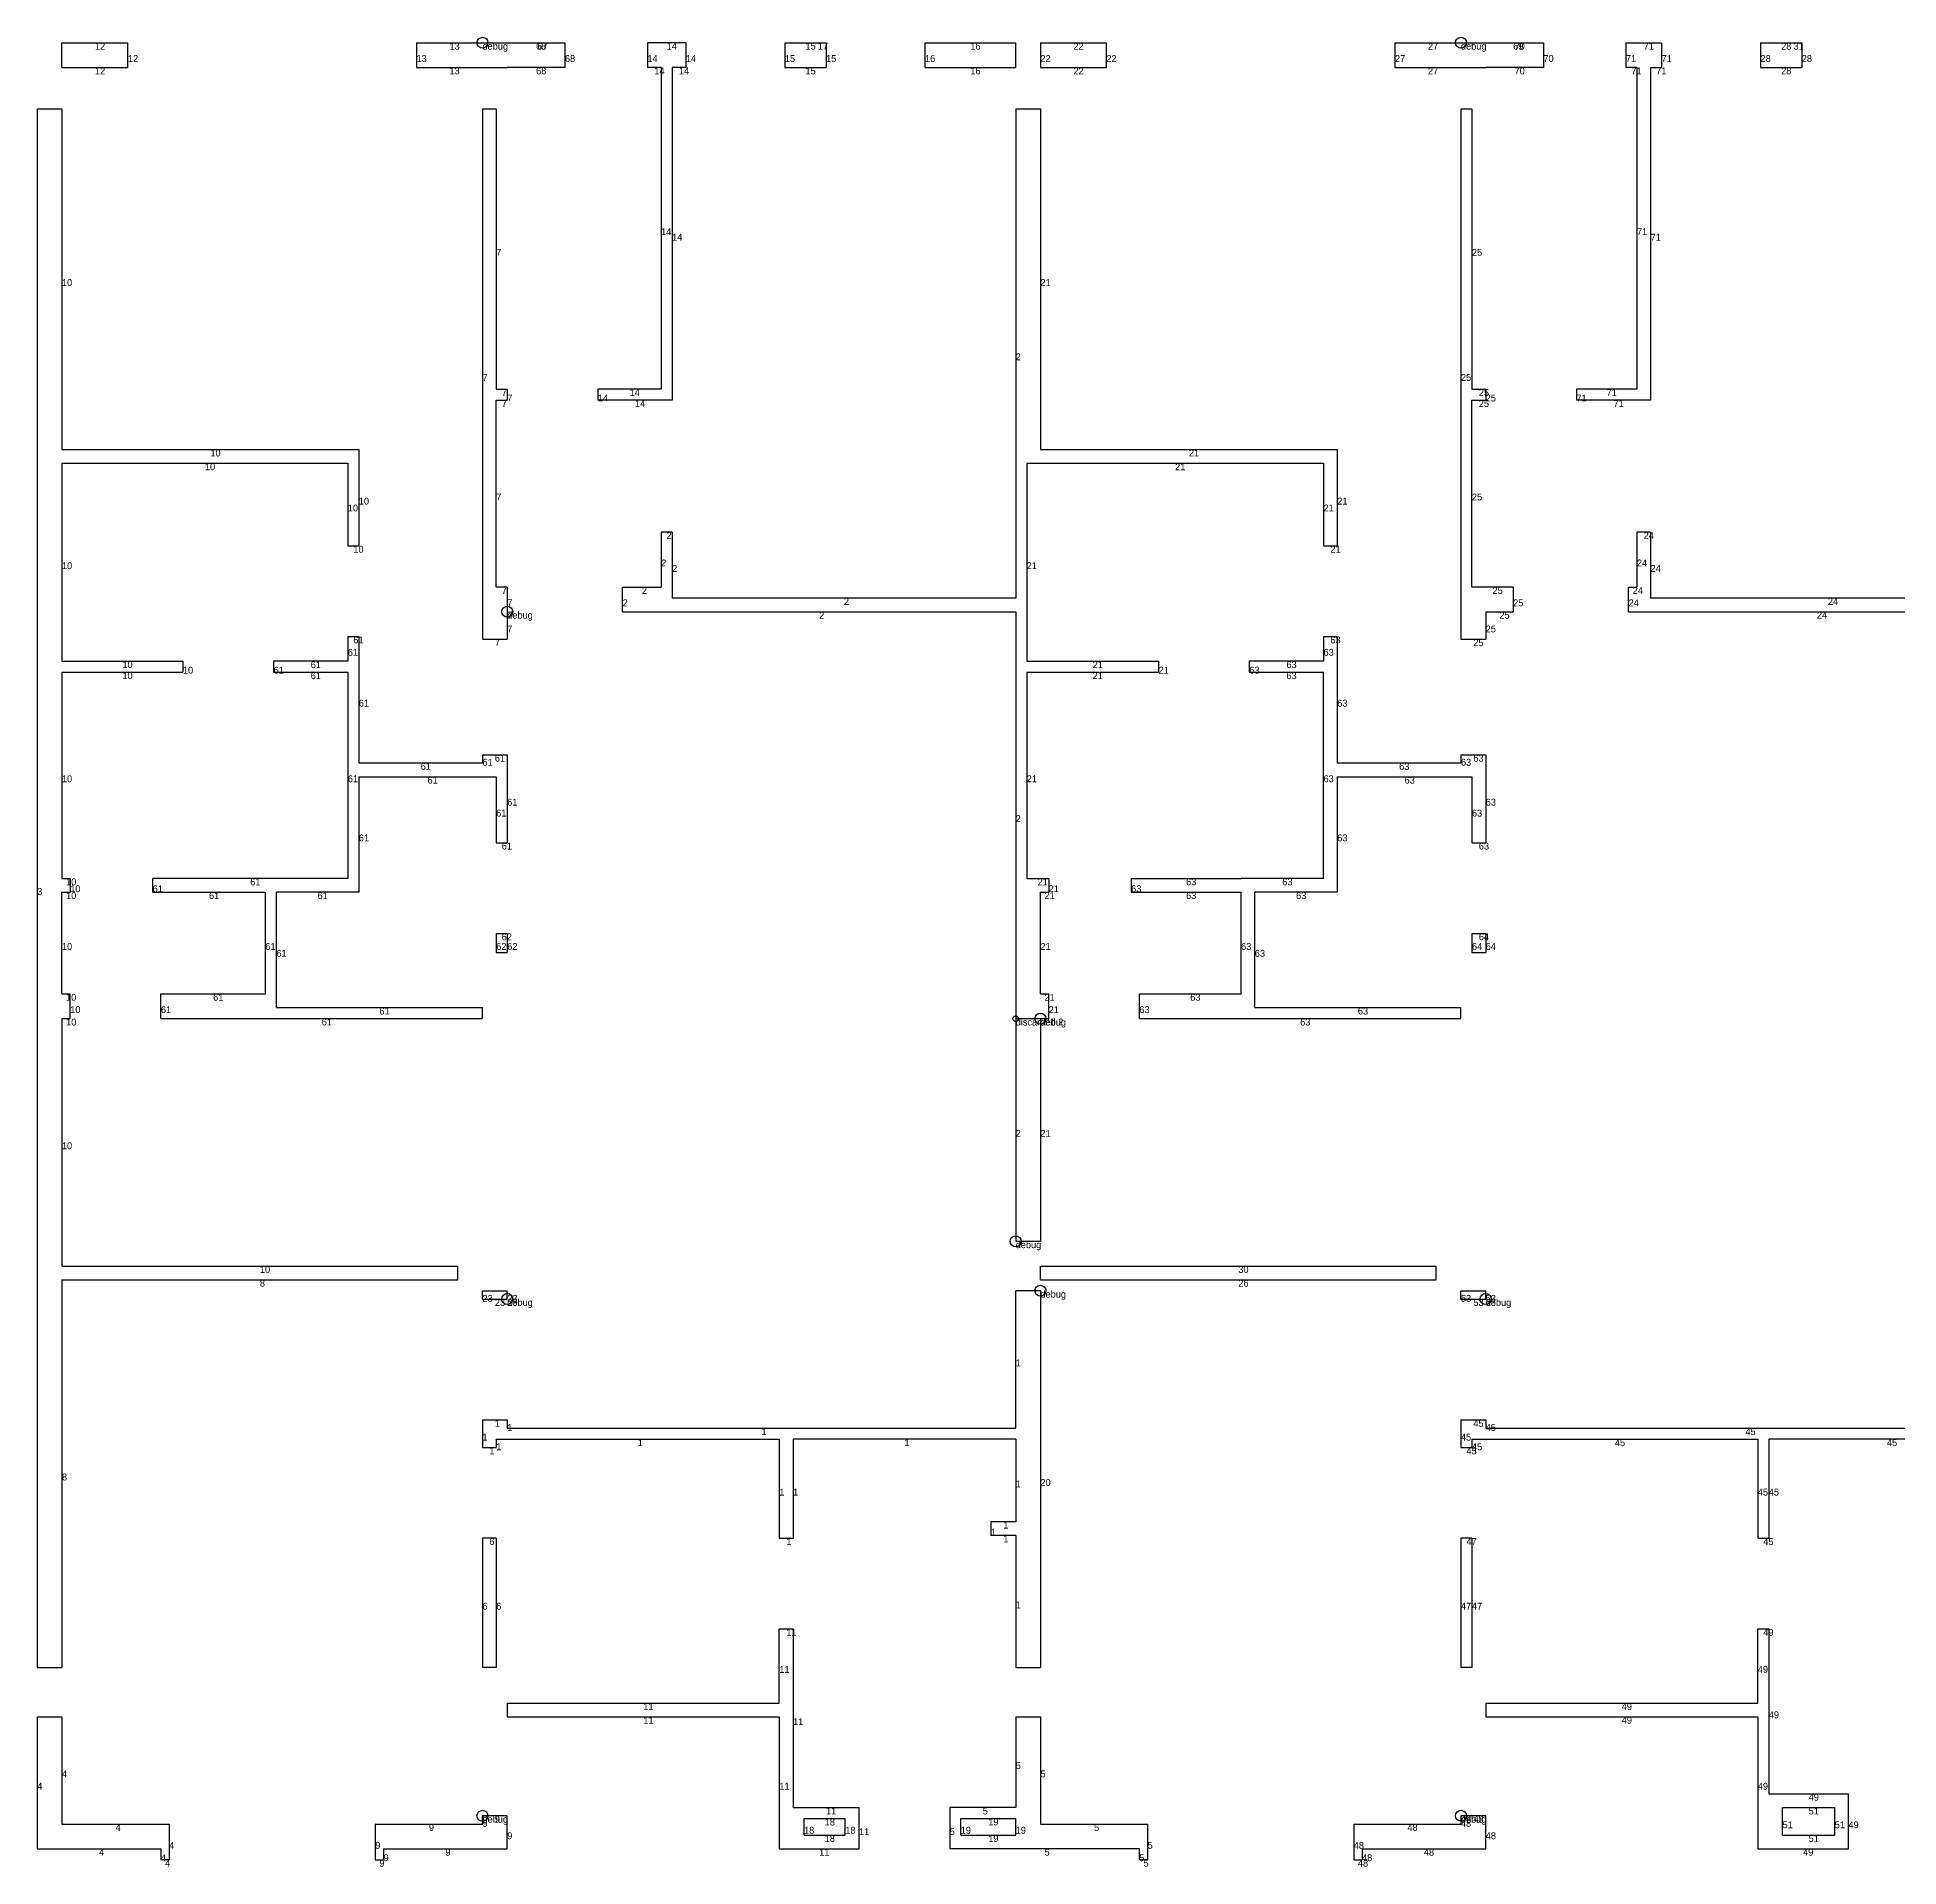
# Model space of a CAD drawing. Header units: metres. Extents: x 234 to 1678, y 437 to 1103.
# Drawn here: x 234 to 911, y 437 to 1103 of the extents above; entities that cross this region are included whole.
import ezdxf

# ---------------------------------------------------------------- set-up
doc = ezdxf.new("R2010")
doc.units = ezdxf.units.M
doc.layers.add('WALL_DEBUG', color=7, linetype='Continuous')

msp = doc.modelspace()

# ---------------------------------------------------------------- linework, layer by layer
at = {"layer": 'debug', "color": 2}
for centre in [(396, 1101), (752, 1101), (405, 894), (599, 746), (599, 746), (599, 746), (590, 665), (590, 665), (590, 665), (405, 644), (599, 647), (761, 644), (396, 456), (752, 456)]:
    msp.add_circle(centre, 2, dxfattribs=at)
at = {"layer": 'debug', "color": 4}
msp.add_circle((590, 746), 1, dxfattribs=at)
at = {"layer": 'WALL_DEBUG'}
for p, q in [((243, 1101), (267, 1101)), ((243, 1092), (243, 1101)), ((243, 1101), (267, 1101)), ((243, 1092), (243, 1101)), ((243, 1101), (267, 1101)), ((243, 1092), (243, 1101)), ((243, 1101), (267, 1101)), ((267, 1092), (267, 1101)), ((267, 1092), (267, 1101)), ((267, 1092), (267, 1101)), ((267, 1092), (267, 1101)), ((372, 1101), (396, 1101)), ((372, 1101), (372, 1092)), ((372, 1101), (396, 1101)), ((372, 1101), (372, 1092)), ((372, 1101), (396, 1101)), ((372, 1101), (372, 1092)), ((372, 1101), (396, 1101)), ((372, 1101), (372, 1092)), ((396, 1101), (405, 1101)), ((396, 1101), (405, 1101)), ((396, 1101), (405, 1101)), ((405, 1101), (426, 1101)), ((405, 1101), (426, 1101)), ((405, 1101), (426, 1101)), ((405, 1101), (426, 1101)), ((416, 1101), (416, 1101)), ((416, 1101), (416, 1101)), ((416, 1101), (416, 1101)), ((416, 1101), (416, 1101)), ((426, 1101), (426, 1092)), ((426, 1101), (426, 1092)), ((426, 1101), (426, 1092)), ((426, 1101), (426, 1092)), ((470, 1101), (456, 1101)), ((456, 1101), (456, 1092)), ((470, 1101), (456, 1101)), ((456, 1101), (456, 1092)), ((470, 1101), (456, 1101)), ((456, 1101), (456, 1092)), ((470, 1101), (456, 1101)), ((456, 1101), (456, 1092)), ((470, 1101), (470, 1092)), ((470, 1101), (470, 1092)), ((470, 1101), (470, 1092)), ((470, 1101), (470, 1092)), ((506, 1101), (506, 1092)), ((506, 1101), (521, 1101)), ((506, 1101), (506, 1092)), ((506, 1101), (521, 1101)), ((506, 1101), (506, 1092)), ((506, 1101), (521, 1101)), ((506, 1101), (506, 1092)), ((506, 1101), (521, 1101)), ((518, 1101), (518, 1101)), ((518, 1101), (518, 1101)), ((518, 1101), (518, 1101)), ((518, 1101), (518, 1101)), ((521, 1101), (521, 1092)), ((521, 1101), (521, 1092)), ((521, 1101), (521, 1092)), ((521, 1101), (521, 1092)), ((557, 1092), (557, 1101)), ((557, 1101), (590, 1101)), ((557, 1092), (557, 1101)), ((557, 1101), (590, 1101)), ((557, 1092), (557, 1101)), ((557, 1101), (590, 1101)), ((557, 1092), (557, 1101)), ((557, 1101), (590, 1101)), ((590, 1092), (590, 1101)), ((590, 1092), (590, 1101)), ((590, 1092), (590, 1101)), ((599, 1101), (599, 1092)), ((599, 1101), (623, 1101)), ((599, 1101), (599, 1092)), ((599, 1101), (623, 1101)), ((599, 1101), (599, 1092)), ((599, 1101), (623, 1101)), ((599, 1101), (599, 1092)), ((599, 1101), (623, 1101)), ((623, 1092), (623, 1101)), ((623, 1092), (623, 1101)), ((623, 1092), (623, 1101)), ((623, 1092), (623, 1101)), ((728, 1101), (752, 1101)), ((728, 1101), (728, 1092)), ((728, 1101), (752, 1101)), ((728, 1101), (728, 1092)), ((728, 1101), (752, 1101)), ((728, 1101), (728, 1092)), ((728, 1101), (752, 1101)), ((728, 1101), (728, 1092)), ((752, 1101), (761, 1101)), ((752, 1101), (761, 1101)), ((752, 1101), (761, 1101)), ((761, 1101), (782, 1101)), ((761, 1101), (782, 1101)), ((761, 1101), (782, 1101)), ((761, 1101), (782, 1101)), ((771, 1101), (771, 1101)), ((771, 1101), (771, 1101)), ((771, 1101), (771, 1101)), ((771, 1101), (771, 1101)), ((782, 1101), (782, 1092)), ((782, 1101), (782, 1092)), ((782, 1101), (782, 1092)), ((782, 1101), (782, 1092)), ((812, 1101), (812, 1092)), ((812, 1101), (825, 1101)), ((812, 1101), (812, 1092)), ((812, 1101), (825, 1101)), ((812, 1101), (812, 1092)), ((812, 1101), (825, 1101)), ((812, 1101), (812, 1092)), ((812, 1101), (825, 1101)), ((825, 1101), (825, 1092)), ((825, 1101), (825, 1092)), ((825, 1101), (825, 1092)), ((825, 1101), (825, 1092)), ((861, 1101), (861, 1092)), ((861, 1101), (876, 1101)), ((861, 1101), (861, 1092)), ((861, 1101), (876, 1101)), ((861, 1101), (861, 1092)), ((861, 1101), (876, 1101)), ((861, 1101), (861, 1092)), ((861, 1101), (876, 1101)), ((873, 1101), (873, 1101)), ((873, 1101), (873, 1101)), ((873, 1101), (873, 1101)), ((873, 1101), (873, 1101)), ((876, 1101), (876, 1092)), ((876, 1101), (876, 1092)), ((876, 1101), (876, 1092)), ((876, 1101), (876, 1092)), ((243, 1092), (267, 1092)), ((243, 1092), (267, 1092)), ((243, 1092), (267, 1092)), ((243, 1092), (267, 1092)), ((372, 1092), (396, 1092)), ((372, 1092), (396, 1092)), ((372, 1092), (396, 1092)), ((372, 1092), (396, 1092)), ((396, 1092), (405, 1092)), ((396, 1092), (405, 1092)), ((396, 1092), (405, 1092)), ((426, 1092), (405, 1092)), ((426, 1092), (405, 1092)), ((426, 1092), (405, 1092)), ((426, 1092), (405, 1092)), ((461, 1092), (456, 1092)), ((461, 1092), (456, 1092)), ((461, 1092), (456, 1092)), ((461, 1092), (456, 1092)), ((461, 1092), (461, 975)), ((461, 1092), (461, 975)), ((461, 1092), (461, 975)), ((461, 1092), (461, 975)), ((470, 1092), (465, 1092)), ((465, 1092), (465, 971)), ((470, 1092), (465, 1092)), ((465, 1092), (465, 971)), ((470, 1092), (465, 1092)), ((465, 1092), (465, 971)), ((470, 1092), (465, 1092)), ((465, 1092), (465, 971)), ((506, 1092), (521, 1092)), ((506, 1092), (521, 1092)), ((506, 1092), (521, 1092)), ((506, 1092), (521, 1092)), ((557, 1092), (590, 1092)), ((557, 1092), (590, 1092)), ((557, 1092), (590, 1092)), ((557, 1092), (590, 1092)), ((599, 1092), (623, 1092)), ((599, 1092), (623, 1092)), ((599, 1092), (623, 1092)), ((599, 1092), (623, 1092)), ((728, 1092), (752, 1092)), ((728, 1092), (752, 1092)), ((728, 1092), (752, 1092)), ((728, 1092), (752, 1092)), ((752, 1092), (761, 1092)), ((752, 1092), (761, 1092)), ((752, 1092), (761, 1092)), ((782, 1092), (761, 1092)), ((782, 1092), (761, 1092)), ((782, 1092), (761, 1092)), ((782, 1092), (761, 1092)), ((816, 1092), (812, 1092)), ((816, 1092), (812, 1092)), ((816, 1092), (812, 1092)), ((816, 1092), (812, 1092)), ((816, 1092), (816, 975)), ((816, 1092), (816, 975)), ((816, 1092), (816, 975)), ((816, 1092), (816, 975)), ((821, 1092), (821, 971)), ((821, 1092), (825, 1092)), ((821, 1092), (821, 971)), ((821, 1092), (825, 1092)), ((821, 1092), (821, 971)), ((821, 1092), (825, 1092)), ((821, 1092), (821, 971)), ((821, 1092), (825, 1092)), ((861, 1092), (876, 1092)), ((861, 1092), (876, 1092)), ((861, 1092), (876, 1092)), ((861, 1092), (876, 1092)), ((234, 1077), (234, 510)), ((234, 1077), (234, 510)), ((234, 1077), (243, 1077)), ((234, 1077), (234, 510)), ((234, 1077), (243, 1077)), ((234, 1077), (234, 510)), ((234, 1077), (243, 1077)), ((243, 1077), (243, 953)), ((243, 1077), (243, 953)), ((243, 1077), (243, 953)), ((243, 1077), (243, 953)), ((396, 1077), (396, 884)), ((396, 1077), (396, 884)), ((396, 1077), (401, 1077)), ((396, 1077), (396, 884)), ((396, 1077), (401, 1077)), ((396, 1077), (396, 884)), ((396, 1077), (401, 1077)), ((401, 1077), (401, 975)), ((401, 1077), (401, 975)), ((401, 1077), (401, 975)), ((401, 1077), (401, 975)), ((590, 1077), (590, 899)), ((590, 1077), (590, 899)), ((590, 1077), (599, 1077)), ((590, 1077), (590, 899)), ((590, 1077), (599, 1077)), ((590, 1077), (590, 899)), ((590, 1077), (599, 1077)), ((599, 1077), (599, 953)), ((599, 1077), (599, 953)), ((599, 1077), (599, 953)), ((599, 1077), (599, 953)), ((752, 1077), (752, 884)), ((752, 1077), (752, 884)), ((752, 1077), (756, 1077)), ((752, 1077), (752, 884)), ((752, 1077), (756, 1077)), ((752, 1077), (752, 884)), ((752, 1077), (756, 1077)), ((756, 1077), (756, 975)), ((756, 1077), (756, 975)), ((756, 1077), (756, 975)), ((756, 1077), (756, 975)), ((401, 975), (405, 975)), ((401, 975), (405, 975)), ((401, 975), (405, 975)), ((401, 975), (405, 975)), ((401, 903), (401, 971)), ((401, 971), (405, 971)), ((401, 903), (401, 971)), ((401, 971), (405, 971)), ((401, 903), (401, 971)), ((401, 971), (405, 971)), ((401, 903), (401, 971)), ((401, 971), (405, 971)), ((405, 975), (405, 971)), ((405, 975), (405, 971)), ((405, 975), (405, 971)), ((405, 975), (405, 971)), ((461, 975), (438, 975)), ((438, 975), (438, 971)), ((461, 975), (438, 975)), ((438, 975), (438, 971)), ((461, 975), (438, 975)), ((438, 975), (438, 971)), ((461, 975), (438, 975)), ((438, 975), (438, 971)), ((465, 971), (438, 971)), ((465, 971), (438, 971)), ((465, 971), (438, 971)), ((465, 971), (438, 971)), ((756, 975), (761, 975)), ((756, 975), (761, 975)), ((756, 975), (761, 975)), ((756, 975), (761, 975)), ((756, 903), (756, 971)), ((756, 971), (761, 971)), ((756, 903), (756, 971)), ((756, 971), (761, 971)), ((756, 903), (756, 971)), ((756, 971), (761, 971)), ((756, 903), (756, 971)), ((756, 971), (761, 971)), ((761, 975), (761, 971)), ((761, 975), (761, 971)), ((761, 975), (761, 971)), ((761, 975), (761, 971)), ((816, 975), (794, 975)), ((794, 975), (794, 971)), ((816, 975), (794, 975)), ((794, 975), (794, 971)), ((816, 975), (794, 975)), ((794, 975), (794, 971)), ((816, 975), (794, 975)), ((794, 975), (794, 971)), ((821, 971), (794, 971)), ((821, 971), (794, 971)), ((821, 971), (794, 971)), ((821, 971), (794, 971)), ((243, 953), (351, 953)), ((243, 953), (351, 953)), ((243, 953), (351, 953)), ((243, 953), (351, 953)), ((351, 953), (351, 918)), ((351, 953), (351, 918)), ((351, 953), (351, 918)), ((351, 953), (351, 918)), ((599, 953), (707, 953)), ((599, 953), (707, 953)), ((599, 953), (707, 953)), ((599, 953), (707, 953)), ((707, 953), (707, 918)), ((707, 953), (707, 918)), ((707, 953), (707, 918)), ((707, 953), (707, 918)), ((243, 948), (243, 876)), ((243, 948), (347, 948)), ((243, 948), (243, 876)), ((243, 948), (347, 948)), ((243, 948), (243, 876)), ((243, 948), (347, 948)), ((243, 948), (243, 876)), ((243, 948), (347, 948)), ((347, 948), (347, 918)), ((347, 948), (347, 918)), ((347, 948), (347, 918)), ((347, 948), (347, 918)), ((594, 948), (594, 876)), ((594, 948), (702, 948)), ((594, 948), (594, 876)), ((594, 948), (702, 948)), ((594, 948), (594, 876)), ((594, 948), (702, 948)), ((594, 948), (594, 876)), ((594, 948), (702, 948)), ((702, 948), (702, 918)), ((702, 948), (702, 918)), ((702, 948), (702, 918)), ((702, 948), (702, 918)), ((465, 923), (461, 923)), ((461, 923), (461, 903)), ((465, 923), (461, 923)), ((461, 923), (461, 903)), ((465, 923), (461, 923)), ((461, 923), (461, 903)), ((465, 923), (461, 923)), ((461, 923), (461, 903)), ((465, 923), (465, 899)), ((465, 923), (465, 899)), ((465, 923), (465, 899)), ((465, 923), (465, 899)), ((821, 923), (816, 923)), ((816, 923), (816, 903)), ((821, 923), (816, 923)), ((816, 923), (816, 903)), ((821, 923), (816, 923)), ((816, 923), (816, 903)), ((821, 923), (816, 923)), ((816, 923), (816, 903)), ((821, 923), (821, 899)), ((821, 923), (821, 899)), ((821, 923), (821, 899)), ((821, 923), (821, 899)), ((347, 918), (351, 918)), ((347, 918), (351, 918)), ((347, 918), (351, 918)), ((347, 918), (351, 918)), ((702, 918), (707, 918)), ((702, 918), (707, 918)), ((702, 918), (707, 918)), ((702, 918), (707, 918)), ((405, 903), (401, 903)), ((405, 903), (401, 903)), ((405, 903), (401, 903)), ((405, 903), (401, 903)), ((405, 903), (405, 894)), ((405, 903), (405, 894)), ((405, 903), (405, 894)), ((405, 903), (405, 894)), ((447, 894), (447, 903)), ((447, 903), (461, 903)), ((447, 894), (447, 903)), ((447, 903), (461, 903)), ((447, 894), (447, 903)), ((447, 903), (461, 903)), ((447, 894), (447, 903)), ((447, 903), (461, 903)), ((771, 903), (756, 903)), ((771, 903), (756, 903)), ((771, 903), (756, 903)), ((771, 903), (756, 903)), ((771, 903), (771, 894)), ((771, 903), (771, 894)), ((771, 903), (771, 894)), ((771, 903), (771, 894)), ((813, 894), (813, 903)), ((813, 903), (816, 903)), ((813, 894), (813, 903)), ((813, 903), (816, 903)), ((813, 894), (813, 903)), ((813, 903), (816, 903)), ((813, 894), (813, 903)), ((813, 903), (816, 903)), ((590, 899), (465, 899)), ((590, 899), (465, 899)), ((590, 899), (465, 899)), ((590, 899), (465, 899)), ((950, 899), (821, 899)), ((950, 899), (821, 899)), ((950, 899), (821, 899)), ((950, 899), (821, 899)), ((405, 894), (405, 894)), ((405, 894), (405, 884)), ((405, 894), (405, 884)), ((405, 894), (405, 884)), ((405, 894), (405, 884)), ((447, 894), (590, 894)), ((447, 894), (590, 894)), ((447, 894), (590, 894)), ((447, 894), (590, 894)), ((590, 894), (590, 665)), ((590, 894), (590, 665)), ((590, 894), (590, 665)), ((590, 894), (590, 665)), ((761, 894), (771, 894)), ((761, 894), (761, 884)), ((761, 894), (771, 894)), ((761, 894), (761, 884)), ((761, 894), (771, 894)), ((761, 894), (761, 884)), ((761, 894), (771, 894)), ((761, 894), (761, 884)), ((813, 894), (950, 894)), ((813, 894), (950, 894)), ((813, 894), (950, 894)), ((813, 894), (950, 894)), ((347, 885), (347, 876)), ((347, 885), (351, 885)), ((347, 885), (347, 876)), ((347, 885), (351, 885)), ((347, 885), (347, 876)), ((347, 885), (351, 885)), ((347, 885), (347, 876)), ((347, 885), (351, 885)), ((351, 885), (351, 839)), ((351, 885), (351, 839)), ((351, 885), (351, 839)), ((351, 885), (351, 839)), ((396, 884), (405, 884)), ((396, 884), (405, 884)), ((396, 884), (405, 884)), ((396, 884), (405, 884)), ((702, 885), (702, 876)), ((702, 885), (707, 885)), ((702, 885), (702, 876)), ((702, 885), (707, 885)), ((702, 885), (702, 876)), ((702, 885), (707, 885)), ((702, 885), (702, 876)), ((702, 885), (707, 885)), ((707, 885), (707, 839)), ((707, 885), (707, 839)), ((707, 885), (707, 839)), ((707, 885), (707, 839)), ((752, 884), (761, 884)), ((752, 884), (761, 884)), ((752, 884), (761, 884)), ((752, 884), (761, 884)), ((243, 876), (287, 876)), ((243, 876), (287, 876)), ((243, 876), (287, 876)), ((243, 876), (287, 876)), ((287, 876), (287, 872)), ((287, 876), (287, 872)), ((287, 876), (287, 872)), ((287, 876), (287, 872)), ((347, 876), (320, 876)), ((320, 876), (320, 872)), ((347, 876), (320, 876)), ((320, 876), (320, 872)), ((347, 876), (320, 876)), ((320, 876), (320, 872)), ((347, 876), (320, 876)), ((320, 876), (320, 872)), ((594, 876), (642, 876)), ((594, 876), (642, 876)), ((594, 876), (642, 876)), ((594, 876), (642, 876)), ((642, 876), (642, 872)), ((642, 876), (642, 872)), ((642, 876), (642, 872)), ((642, 876), (642, 872)), ((702, 876), (675, 876)), ((675, 876), (675, 872)), ((702, 876), (675, 876)), ((675, 876), (675, 872)), ((702, 876), (675, 876)), ((675, 876), (675, 872)), ((702, 876), (675, 876)), ((675, 876), (675, 872)), ((243, 872), (287, 872)), ((243, 872), (243, 797)), ((243, 872), (287, 872)), ((243, 872), (243, 797)), ((243, 872), (287, 872)), ((243, 872), (243, 797)), ((243, 872), (287, 872)), ((243, 872), (243, 797)), ((320, 872), (347, 872)), ((320, 872), (347, 872)), ((320, 872), (347, 872)), ((320, 872), (347, 872)), ((347, 872), (347, 797)), ((347, 872), (347, 797)), ((347, 872), (347, 797)), ((347, 872), (347, 797)), ((594, 872), (642, 872)), ((594, 872), (594, 797)), ((594, 872), (642, 872)), ((594, 872), (594, 797)), ((594, 872), (642, 872)), ((594, 872), (594, 797)), ((594, 872), (642, 872)), ((594, 872), (594, 797)), ((675, 872), (702, 872)), ((675, 872), (702, 872)), ((675, 872), (702, 872)), ((675, 872), (702, 872)), ((702, 797), (702, 872)), ((702, 797), (702, 872)), ((702, 797), (702, 872)), ((702, 797), (702, 872)), ((396, 842), (396, 839)), ((396, 842), (405, 842)), ((396, 842), (396, 839)), ((396, 842), (405, 842)), ((396, 842), (396, 839)), ((396, 842), (405, 842)), ((396, 842), (396, 839)), ((396, 842), (405, 842)), ((405, 842), (405, 810)), ((405, 842), (405, 810)), ((405, 842), (405, 810)), ((405, 842), (405, 810)), ((752, 842), (752, 839)), ((752, 842), (761, 842)), ((752, 842), (752, 839)), ((752, 842), (761, 842)), ((752, 842), (752, 839)), ((752, 842), (761, 842)), ((752, 842), (752, 839)), ((752, 842), (761, 842)), ((761, 842), (761, 810)), ((761, 842), (761, 810)), ((761, 842), (761, 810)), ((761, 842), (761, 810)), ((351, 839), (396, 839)), ((351, 839), (396, 839)), ((351, 839), (396, 839)), ((351, 839), (396, 839)), ((351, 834), (351, 792)), ((351, 834), (401, 834)), ((351, 834), (351, 792)), ((351, 834), (401, 834)), ((351, 834), (351, 792)), ((351, 834), (401, 834)), ((351, 834), (351, 792)), ((351, 834), (401, 834)), ((401, 834), (401, 810)), ((401, 834), (401, 810)), ((401, 834), (401, 810)), ((401, 834), (401, 810)), ((707, 839), (752, 839)), ((707, 839), (752, 839)), ((707, 839), (752, 839)), ((707, 839), (752, 839)), ((707, 834), (707, 792)), ((707, 834), (756, 834)), ((707, 834), (707, 792)), ((707, 834), (756, 834)), ((707, 834), (707, 792)), ((707, 834), (756, 834)), ((707, 834), (707, 792)), ((707, 834), (756, 834)), ((756, 834), (756, 810)), ((756, 834), (756, 810)), ((756, 834), (756, 810)), ((756, 834), (756, 810)), ((401, 810), (405, 810)), ((401, 810), (405, 810)), ((401, 810), (405, 810)), ((401, 810), (405, 810)), ((756, 810), (761, 810)), ((756, 810), (761, 810)), ((756, 810), (761, 810)), ((756, 810), (761, 810)), ((243, 797), (246, 797)), ((243, 797), (246, 797)), ((243, 797), (246, 797)), ((243, 797), (246, 797)), ((246, 797), (246, 792)), ((246, 797), (246, 792)), ((246, 797), (246, 792)), ((246, 797), (246, 792)), ((347, 797), (276, 797)), ((276, 792), (276, 797)), ((347, 797), (276, 797)), ((276, 792), (276, 797)), ((347, 797), (276, 797)), ((276, 792), (276, 797)), ((347, 797), (276, 797)), ((276, 792), (276, 797)), ((594, 797), (602, 797)), ((594, 797), (602, 797)), ((594, 797), (602, 797)), ((594, 797), (602, 797)), ((602, 797), (602, 792)), ((602, 797), (602, 792)), ((602, 797), (602, 792)), ((602, 797), (602, 792)), ((632, 797), (672, 797)), ((632, 797), (632, 792)), ((632, 797), (672, 797)), ((632, 797), (632, 792)), ((632, 797), (672, 797)), ((632, 797), (632, 792)), ((632, 797), (672, 797)), ((632, 797), (632, 792)), ((702, 797), (672, 797)), ((702, 797), (672, 797)), ((702, 797), (672, 797)), ((702, 797), (672, 797)), ((243, 755), (243, 792)), ((243, 792), (246, 792)), ((243, 755), (243, 792)), ((243, 792), (246, 792)), ((243, 755), (243, 792)), ((243, 792), (246, 792)), ((243, 755), (243, 792)), ((243, 792), (246, 792)), ((276, 792), (317, 792)), ((276, 792), (317, 792)), ((276, 792), (317, 792)), ((276, 792), (317, 792)), ((317, 755), (317, 792)), ((317, 755), (317, 792)), ((317, 755), (317, 792)), ((317, 755), (317, 792)), ((351, 792), (321, 792)), ((321, 750), (321, 792)), ((351, 792), (321, 792)), ((321, 750), (321, 792)), ((351, 792), (321, 792)), ((321, 750), (321, 792)), ((351, 792), (321, 792)), ((321, 750), (321, 792)), ((599, 755), (599, 792)), ((599, 792), (602, 792)), ((599, 755), (599, 792)), ((599, 792), (602, 792)), ((599, 755), (599, 792)), ((599, 792), (602, 792)), ((599, 755), (599, 792)), ((599, 792), (602, 792)), ((632, 792), (672, 792)), ((632, 792), (672, 792)), ((632, 792), (672, 792)), ((632, 792), (672, 792)), ((672, 755), (672, 792)), ((672, 755), (672, 792)), ((672, 755), (672, 792)), ((672, 755), (672, 792)), ((707, 792), (677, 792)), ((677, 750), (677, 792)), ((707, 792), (677, 792)), ((677, 750), (677, 792)), ((707, 792), (677, 792)), ((677, 750), (677, 792)), ((707, 792), (677, 792)), ((677, 750), (677, 792)), ((401, 777), (401, 770)), ((401, 777), (405, 777)), ((401, 777), (401, 770)), ((401, 777), (405, 777)), ((401, 777), (401, 770)), ((401, 777), (405, 777)), ((401, 777), (401, 770)), ((401, 777), (405, 777)), ((405, 777), (405, 770)), ((405, 777), (405, 770)), ((405, 777), (405, 770)), ((405, 777), (405, 770)), ((756, 777), (756, 770)), ((756, 777), (761, 777)), ((756, 777), (756, 770)), ((756, 777), (761, 777)), ((756, 777), (756, 770)), ((756, 777), (761, 777)), ((756, 777), (756, 770)), ((756, 777), (761, 777)), ((761, 777), (761, 770)), ((761, 777), (761, 770)), ((761, 777), (761, 770)), ((761, 777), (761, 770)), ((401, 770), (405, 770)), ((401, 770), (405, 770)), ((401, 770), (405, 770)), ((756, 770), (761, 770)), ((756, 770), (761, 770)), ((756, 770), (761, 770)), ((243, 755), (246, 755)), ((243, 755), (246, 755)), ((243, 755), (246, 755)), ((243, 755), (246, 755)), ((246, 746), (246, 755)), ((246, 746), (246, 755)), ((246, 746), (246, 755)), ((246, 746), (246, 755)), ((279, 746), (279, 755)), ((279, 755), (317, 755)), ((279, 746), (279, 755)), ((279, 755), (317, 755)), ((279, 746), (279, 755)), ((279, 755), (317, 755)), ((279, 746), (279, 755)), ((279, 755), (317, 755)), ((599, 755), (602, 755)), ((599, 755), (602, 755)), ((599, 755), (602, 755)), ((599, 755), (602, 755)), ((602, 746), (602, 755)), ((602, 746), (602, 755)), ((602, 746), (602, 755)), ((602, 746), (602, 755)), ((635, 746), (635, 755)), ((635, 755), (672, 755)), ((635, 746), (635, 755)), ((635, 755), (672, 755)), ((635, 746), (635, 755)), ((635, 755), (672, 755)), ((635, 746), (635, 755)), ((635, 755), (672, 755)), ((243, 746), (243, 656)), ((243, 746), (246, 746)), ((243, 746), (243, 656)), ((243, 746), (246, 746)), ((243, 746), (243, 656)), ((243, 746), (246, 746)), ((243, 746), (243, 656)), ((243, 746), (246, 746)), ((279, 746), (396, 746)), ((279, 746), (396, 746)), ((279, 746), (396, 746)), ((279, 746), (396, 746)), ((321, 750), (396, 750)), ((321, 750), (396, 750)), ((321, 750), (396, 750)), ((321, 750), (396, 750)), ((396, 746), (396, 750)), ((396, 746), (396, 750)), ((396, 746), (396, 750)), ((590, 746), (590, 665)), ((590, 746), (590, 665)), ((590, 746), (599, 746)), ((590, 746), (590, 665)), ((590, 746), (599, 746)), ((590, 746), (590, 665)), ((590, 746), (599, 746)), ((599, 746), (599, 665)), ((599, 746), (602, 746)), ((599, 746), (599, 665)), ((599, 746), (602, 746)), ((599, 746), (599, 665)), ((599, 746), (602, 746)), ((599, 746), (599, 665)), ((599, 746), (602, 746)), ((635, 746), (752, 746)), ((635, 746), (752, 746)), ((635, 746), (752, 746)), ((635, 746), (752, 746)), ((677, 750), (752, 750)), ((677, 750), (752, 750)), ((677, 750), (752, 750)), ((677, 750), (752, 750)), ((752, 746), (752, 750)), ((752, 746), (752, 750)), ((752, 746), (752, 750)), ((590, 665), (599, 665)), ((590, 665), (599, 665)), ((590, 665), (599, 665)), ((243, 656), (387, 656)), ((243, 656), (387, 656)), ((243, 656), (387, 656)), ((243, 656), (387, 656)), ((243, 651), (387, 651)), ((243, 651), (243, 510)), ((243, 651), (387, 651)), ((243, 651), (243, 510)), ((243, 651), (387, 651)), ((243, 651), (243, 510)), ((243, 651), (387, 651)), ((243, 651), (243, 510)), ((387, 651), (387, 656)), ((387, 651), (387, 656)), ((387, 651), (387, 656)), ((599, 656), (743, 656)), ((599, 651), (599, 656)), ((599, 656), (743, 656)), ((599, 651), (599, 656)), ((599, 656), (743, 656)), ((599, 651), (599, 656)), ((599, 656), (743, 656)), ((599, 651), (743, 651)), ((599, 651), (743, 651)), ((599, 651), (743, 651)), ((599, 651), (743, 651)), ((743, 651), (743, 656)), ((743, 651), (743, 656)), ((743, 651), (743, 656)), ((396, 644), (396, 647)), ((396, 644), (396, 647)), ((396, 647), (405, 647)), ((396, 644), (396, 647)), ((396, 647), (405, 647)), ((396, 644), (396, 647)), ((396, 647), (405, 647)), ((396, 644), (405, 644)), ((396, 644), (405, 644)), ((396, 644), (405, 644)), ((396, 644), (405, 644)), ((405, 644), (405, 647)), ((405, 644), (405, 647)), ((405, 644), (405, 647)), ((405, 644), (405, 647)), ((405, 644), (405, 644)), ((590, 597), (590, 647)), ((590, 597), (590, 647)), ((599, 647), (590, 647)), ((590, 597), (590, 647)), ((599, 647), (590, 647)), ((590, 597), (590, 647)), ((599, 647), (590, 647)), ((599, 647), (599, 510)), ((599, 647), (599, 510)), ((599, 647), (599, 510)), ((599, 647), (599, 510)), ((752, 644), (752, 647)), ((752, 644), (752, 647)), ((752, 647), (761, 647)), ((752, 644), (752, 647)), ((752, 647), (761, 647)), ((752, 644), (752, 647)), ((752, 647), (761, 647)), ((752, 644), (761, 644)), ((752, 644), (761, 644)), ((752, 644), (761, 644)), ((752, 644), (761, 644)), ((761, 644), (761, 647)), ((761, 644), (761, 647)), ((761, 644), (761, 647)), ((761, 644), (761, 647)), ((761, 644), (761, 644)), ((396, 600), (396, 590)), ((396, 600), (405, 600)), ((396, 600), (396, 590)), ((396, 600), (405, 600)), ((396, 600), (396, 590)), ((396, 600), (405, 600)), ((396, 600), (396, 590)), ((396, 600), (405, 600)), ((405, 600), (405, 597)), ((405, 600), (405, 597)), ((405, 600), (405, 597)), ((405, 600), (405, 597)), ((405, 597), (590, 597)), ((405, 597), (590, 597)), ((405, 597), (590, 597)), ((405, 597), (590, 597)), ((752, 600), (752, 590)), ((752, 600), (761, 600)), ((752, 600), (752, 590)), ((752, 600), (761, 600)), ((752, 600), (752, 590)), ((752, 600), (761, 600)), ((752, 600), (752, 590)), ((752, 600), (761, 600)), ((761, 600), (761, 597)), ((761, 600), (761, 597)), ((761, 600), (761, 597)), ((761, 600), (761, 597)), ((761, 597), (950, 597)), ((761, 597), (950, 597)), ((761, 597), (950, 597)), ((761, 597), (950, 597)), ((396, 590), (401, 590)), ((396, 590), (401, 590)), ((396, 590), (401, 590)), ((396, 590), (401, 590)), ((401, 593), (504, 593)), ((401, 593), (401, 590)), ((401, 593), (504, 593)), ((401, 593), (401, 590)), ((401, 593), (504, 593)), ((401, 593), (401, 590)), ((401, 593), (504, 593)), ((401, 593), (401, 590)), ((504, 593), (504, 557)), ((504, 593), (504, 557)), ((504, 593), (504, 557)), ((504, 593), (504, 557)), ((590, 593), (509, 593)), ((509, 593), (509, 557)), ((590, 593), (509, 593)), ((509, 593), (509, 557)), ((590, 593), (509, 593)), ((509, 593), (509, 557)), ((590, 593), (509, 593)), ((509, 593), (509, 557)), ((590, 593), (590, 563)), ((590, 593), (590, 563)), ((590, 593), (590, 563)), ((590, 593), (590, 563)), ((752, 590), (756, 590)), ((752, 590), (756, 590)), ((752, 590), (756, 590)), ((752, 590), (756, 590)), ((756, 593), (860, 593)), ((756, 593), (756, 590)), ((756, 593), (860, 593)), ((756, 593), (756, 590)), ((756, 593), (860, 593)), ((756, 593), (756, 590)), ((756, 593), (860, 593)), ((756, 593), (756, 590)), ((860, 593), (860, 557)), ((860, 593), (860, 557)), ((860, 593), (860, 557)), ((860, 593), (860, 557)), ((950, 593), (864, 593)), ((864, 593), (864, 557)), ((950, 593), (864, 593)), ((864, 593), (864, 557)), ((950, 593), (864, 593)), ((864, 593), (864, 557)), ((950, 593), (864, 593)), ((864, 593), (864, 557)), ((590, 563), (581, 563)), ((581, 563), (581, 558)), ((590, 563), (581, 563)), ((581, 563), (581, 558)), ((590, 563), (581, 563)), ((581, 563), (581, 558)), ((590, 563), (581, 563)), ((581, 563), (581, 558)), ((401, 557), (396, 557)), ((396, 557), (396, 510)), ((401, 557), (396, 557)), ((396, 557), (396, 510)), ((401, 557), (396, 557)), ((396, 557), (396, 510)), ((401, 557), (396, 557)), ((396, 557), (396, 510)), ((401, 557), (401, 510)), ((401, 557), (401, 510)), ((401, 557), (401, 510)), ((401, 557), (401, 510)), ((504, 557), (509, 557)), ((504, 557), (509, 557)), ((504, 557), (509, 557)), ((504, 557), (509, 557)), ((590, 558), (581, 558)), ((590, 558), (581, 558)), ((590, 558), (581, 558)), ((590, 558), (581, 558)), ((590, 558), (590, 510)), ((590, 558), (590, 510)), ((590, 558), (590, 510)), ((590, 558), (590, 510)), ((756, 557), (752, 557)), ((752, 557), (752, 510)), ((756, 557), (752, 557)), ((752, 557), (752, 510)), ((756, 557), (752, 557)), ((752, 557), (752, 510)), ((756, 557), (752, 557)), ((752, 557), (752, 510)), ((756, 557), (756, 510)), ((756, 557), (756, 510)), ((756, 557), (756, 510)), ((756, 557), (756, 510)), ((860, 557), (864, 557)), ((860, 557), (864, 557)), ((860, 557), (864, 557)), ((860, 557), (864, 557)), ((504, 497), (504, 524)), ((504, 524), (509, 524)), ((504, 497), (504, 524)), ((504, 524), (509, 524)), ((504, 497), (504, 524)), ((504, 524), (509, 524)), ((504, 497), (504, 524)), ((504, 524), (509, 524)), ((509, 524), (509, 459)), ((509, 524), (509, 459)), ((509, 524), (509, 459)), ((509, 524), (509, 459)), ((860, 497), (860, 524)), ((860, 524), (864, 524)), ((860, 497), (860, 524)), ((860, 524), (864, 524)), ((860, 497), (860, 524)), ((860, 524), (864, 524)), ((860, 497), (860, 524)), ((860, 524), (864, 524)), ((864, 524), (864, 464)), ((864, 524), (864, 464)), ((864, 524), (864, 464)), ((864, 524), (864, 464)), ((234, 510), (243, 510)), ((234, 510), (243, 510)), ((234, 510), (243, 510)), ((401, 510), (396, 510)), ((401, 510), (396, 510)), ((401, 510), (396, 510)), ((590, 510), (599, 510)), ((590, 510), (599, 510)), ((590, 510), (599, 510)), ((756, 510), (752, 510)), ((756, 510), (752, 510)), ((756, 510), (752, 510)), ((405, 497), (504, 497)), ((405, 497), (504, 497)), ((405, 497), (405, 492)), ((405, 497), (504, 497)), ((405, 497), (405, 492)), ((405, 497), (504, 497)), ((405, 497), (405, 492)), ((761, 497), (860, 497)), ((761, 497), (860, 497)), ((761, 497), (761, 492)), ((761, 497), (860, 497)), ((761, 497), (761, 492)), ((761, 497), (860, 497)), ((761, 497), (761, 492)), ((234, 492), (234, 444)), ((234, 492), (234, 444)), ((234, 492), (243, 492)), ((234, 492), (234, 444)), ((234, 492), (243, 492)), ((234, 492), (234, 444)), ((234, 492), (243, 492)), ((243, 492), (243, 453)), ((243, 492), (243, 453)), ((243, 492), (243, 453)), ((243, 492), (243, 453)), ((405, 492), (504, 492)), ((405, 492), (504, 492)), ((405, 492), (504, 492)), ((405, 492), (504, 492)), ((504, 492), (504, 444)), ((504, 492), (504, 444)), ((504, 492), (504, 444)), ((504, 492), (504, 444)), ((590, 492), (590, 459)), ((590, 492), (590, 459)), ((590, 492), (599, 492)), ((590, 492), (590, 459)), ((590, 492), (599, 492)), ((590, 492), (590, 459)), ((590, 492), (599, 492)), ((599, 492), (599, 453)), ((599, 492), (599, 453)), ((599, 492), (599, 453)), ((599, 492), (599, 453)), ((761, 492), (860, 492)), ((761, 492), (860, 492)), ((761, 492), (860, 492)), ((761, 492), (860, 492)), ((860, 492), (860, 444)), ((860, 492), (860, 444)), ((860, 492), (860, 444)), ((860, 492), (860, 444)), ((864, 464), (893, 464)), ((864, 464), (893, 464)), ((864, 464), (893, 464)), ((864, 464), (893, 464)), ((893, 444), (893, 464)), ((893, 444), (893, 464)), ((893, 444), (893, 464)), ((893, 444), (893, 464)), ((405, 456), (396, 456)), ((396, 453), (396, 456)), ((396, 456), (396, 456)), ((405, 456), (396, 456)), ((396, 453), (396, 456)), ((405, 456), (396, 456)), ((396, 453), (396, 456)), ((405, 456), (396, 456)), ((396, 453), (396, 456)), ((405, 444), (405, 456)), ((405, 444), (405, 456)), ((405, 444), (405, 456)), ((405, 444), (405, 456)), ((509, 459), (533, 459)), ((509, 459), (533, 459)), ((509, 459), (533, 459)), ((509, 459), (533, 459)), ((513, 449), (513, 455)), ((513, 455), (528, 455)), ((513, 449), (513, 455)), ((513, 455), (528, 455)), ((513, 449), (513, 455)), ((513, 455), (528, 455)), ((513, 449), (513, 455)), ((513, 455), (528, 455)), ((528, 449), (528, 455)), ((528, 449), (528, 455)), ((528, 449), (528, 455)), ((528, 449), (528, 455)), ((533, 444), (533, 459)), ((533, 444), (533, 459)), ((533, 444), (533, 459)), ((533, 444), (533, 459)), ((590, 459), (566, 459)), ((566, 459), (566, 444)), ((590, 459), (566, 459)), ((566, 459), (566, 444)), ((590, 459), (566, 459)), ((566, 459), (566, 444)), ((590, 459), (566, 459)), ((566, 459), (566, 444)), ((570, 449), (570, 455)), ((570, 455), (590, 455)), ((570, 449), (570, 455)), ((570, 455), (590, 455)), ((570, 449), (570, 455)), ((570, 455), (590, 455)), ((570, 449), (570, 455)), ((570, 455), (590, 455)), ((590, 449), (590, 455)), ((590, 449), (590, 455)), ((590, 449), (590, 455)), ((590, 449), (590, 455)), ((761, 456), (752, 456)), ((752, 456), (752, 456)), ((752, 456), (752, 453)), ((761, 456), (752, 456)), ((752, 456), (752, 453)), ((761, 456), (752, 456)), ((752, 456), (752, 453)), ((761, 456), (752, 456)), ((752, 456), (752, 453)), ((761, 444), (761, 456)), ((761, 444), (761, 456)), ((761, 444), (761, 456)), ((761, 444), (761, 456)), ((869, 449), (869, 459)), ((869, 459), (888, 459)), ((869, 449), (869, 459)), ((869, 459), (888, 459)), ((869, 449), (869, 459)), ((869, 459), (888, 459)), ((869, 449), (869, 459)), ((869, 459), (888, 459)), ((888, 449), (888, 459)), ((888, 449), (888, 459)), ((888, 449), (888, 459)), ((888, 449), (888, 459)), ((243, 453), (282, 453)), ((243, 453), (282, 453)), ((243, 453), (282, 453)), ((243, 453), (282, 453)), ((282, 453), (282, 440)), ((282, 453), (282, 440)), ((282, 453), (282, 440)), ((282, 453), (282, 440)), ((357, 453), (396, 453)), ((357, 453), (357, 440)), ((357, 453), (396, 453)), ((357, 453), (357, 440)), ((357, 453), (396, 453)), ((357, 453), (357, 440)), ((357, 453), (396, 453)), ((357, 453), (357, 440)), ((513, 449), (528, 449)), ((513, 449), (528, 449)), ((513, 449), (528, 449)), ((513, 449), (528, 449)), ((570, 449), (590, 449)), ((570, 449), (590, 449)), ((570, 449), (590, 449)), ((570, 449), (590, 449)), ((599, 453), (638, 453)), ((599, 453), (638, 453)), ((599, 453), (638, 453)), ((599, 453), (638, 453)), ((638, 453), (638, 440)), ((638, 453), (638, 440)), ((638, 453), (638, 440)), ((638, 453), (638, 440)), ((713, 453), (752, 453)), ((713, 453), (713, 440)), ((713, 453), (752, 453)), ((713, 453), (713, 440)), ((713, 453), (752, 453)), ((713, 453), (713, 440)), ((713, 453), (752, 453)), ((713, 453), (713, 440)), ((869, 449), (888, 449)), ((869, 449), (888, 449)), ((869, 449), (888, 449)), ((869, 449), (888, 449)), ((234, 444), (279, 444)), ((234, 444), (279, 444)), ((234, 444), (279, 444)), ((234, 444), (279, 444)), ((279, 444), (279, 440)), ((279, 444), (279, 440)), ((279, 444), (279, 440)), ((279, 444), (279, 440)), ((360, 444), (405, 444)), ((360, 444), (360, 440)), ((360, 444), (405, 444)), ((360, 444), (360, 440)), ((360, 444), (405, 444)), ((360, 444), (360, 440)), ((360, 444), (405, 444)), ((360, 444), (360, 440)), ((504, 444), (533, 444)), ((504, 444), (533, 444)), ((504, 444), (533, 444)), ((504, 444), (533, 444)), ((635, 444), (566, 444)), ((635, 444), (566, 444)), ((635, 444), (566, 444)), ((635, 444), (566, 444)), ((635, 440), (635, 444)), ((635, 440), (635, 444)), ((635, 440), (635, 444)), ((635, 440), (635, 444)), ((716, 444), (761, 444)), ((716, 444), (716, 440)), ((716, 444), (761, 444)), ((716, 444), (716, 440)), ((716, 444), (761, 444)), ((716, 444), (716, 440)), ((716, 444), (761, 444)), ((716, 444), (716, 440)), ((860, 444), (893, 444)), ((860, 444), (893, 444)), ((860, 444), (893, 444)), ((860, 444), (893, 444)), ((282, 440), (279, 440)), ((282, 440), (279, 440)), ((282, 440), (279, 440)), ((282, 440), (279, 440)), ((357, 440), (360, 440)), ((357, 440), (360, 440)), ((357, 440), (360, 440)), ((357, 440), (360, 440)), ((638, 440), (635, 440)), ((638, 440), (635, 440)), ((638, 440), (635, 440)), ((638, 440), (635, 440)), ((713, 440), (716, 440)), ((713, 440), (716, 440)), ((713, 440), (716, 440)), ((713, 440), (716, 440))]:
    msp.add_line(p, q, dxfattribs=at)

# ---------------------------------------------------------------- texts
at = {"layer": 'comp_debug_text', "char_height": 2.5, "attachment_point": 1}
for s, insert in [('12', (255, 1101)), ('13', (384, 1101)), ('68', (415.5, 1101)), ('67', (416, 1101)), ('14', (463, 1101)), ('15', (513.5, 1101)), ('17', (518, 1101)), ('16', (573.5, 1101)), ('22', (611, 1101)), ('27', (740, 1101)), ('69', (771, 1101)), ('70', (771.5, 1101)), ('71', (818.5, 1101)), ('28', (868.5, 1101)), ('31', (873, 1101)), ('12', (255, 1092)), ('12', (267, 1096.5)), ('13', (372, 1096.5)), ('13', (384, 1092)), ('68', (415.5, 1092)), ('68', (426, 1096.5)), ('14', (456, 1096.5)), ('14', (458.5, 1092)), ('14', (467.5, 1092)), ('14', (470, 1096.5)), ('15', (506, 1096.5)), ('15', (513.5, 1092)), ('15', (521, 1096.5)), ('16', (557, 1096.5)), ('16', (573.5, 1092)), ('22', (599, 1096.5)), ('22', (611, 1092)), ('22', (623, 1096.5)), ('27', (728, 1096.5)), ('27', (740, 1092)), ('70', (771.5, 1092)), ('70', (782, 1096.5)), ('71', (812, 1096.5)), ('71', (814, 1092)), ('71', (823, 1092)), ('71', (825, 1096.5)), ('28', (861, 1096.5)), ('28', (868.5, 1092)), ('28', (876, 1096.5)), ('14', (461, 1033.5)), ('14', (465, 1031.5)), ('71', (816, 1033.5)), ('71', (821, 1031.5)), ('7', (401, 1026)), ('25', (756, 1026)), ('10', (243, 1015)), ('21', (599, 1015)), ('2', (590, 988)), ('7', (396, 980.5)), ('25', (752, 980.5)), ('7', (403, 975)), ('7', (403, 971)), ('7', (405, 973)), ('14', (438, 973)), ('14', (449.5, 975)), ('14', (451.5, 971)), ('25', (758.5, 975)), ('25', (758.5, 971)), ('25', (761, 973)), ('71', (794, 973)), ('71', (805, 975)), ('71', (807.5, 971)), ('10', (297, 953)), ('21', (653, 953)), ('10', (295, 948)), ('21', (648, 948)), ('10', (351, 935.5)), ('7', (401, 937)), ('21', (707, 935.5)), ('25', (756, 937)), ('10', (347, 933)), ('21', (702, 933)), ('2', (463, 923)), ('24', (818.5, 923)), ('10', (349, 918)), ('21', (704.5, 918)), ('10', (243, 912)), ('2', (461, 913)), ('2', (465, 911)), ('21', (594, 912)), ('24', (816, 913)), ('24', (821, 911)), ('7', (403, 903)), ('2', (454, 903)), ('25', (763.5, 903)), ('24', (814.5, 903)), ('7', (405, 898.5)), ('2', (447, 898.5)), ('2', (518.5, 894)), ('2', (527.5, 899)), ('25', (766, 894)), ('25', (771, 898.5)), ('24', (813, 898.5)), ('24', (881.5, 894)), ('24', (885.5, 899)), ('7', (405, 894)), ('7', (405, 889)), ('25', (761, 889)), ('61', (347, 880.5)), ('61', (349, 885)), ('7', (400.5, 884)), ('63', (702, 880.5)), ('63', (704.5, 885)), ('25', (756.5, 884)), ('10', (265, 876)), ('10', (287, 874)), ('61', (320, 874)), ('61', (333.5, 876)), ('21', (618, 876)), ('21', (642, 874)), ('63', (675, 874)), ('63', (688.5, 876)), ('10', (265, 872)), ('61', (333.5, 872)), ('21', (618, 872)), ('63', (688.5, 872)), ('61', (351, 862)), ('63', (707, 862)), ('61', (396, 840.5)), ('61', (400.5, 842)), ('63', (752, 840.5)), ('63', (756.5, 842)), ('10', (243, 834.5)), ('61', (347, 834.5)), ('61', (373.5, 839)), ('61', (376, 834)), ('21', (594, 834.5)), ('63', (702, 834.5)), ('63', (729.5, 839)), ('63', (731.5, 834)), ('61', (401, 822)), ('61', (405, 826)), ('2', (590, 820)), ('63', (756, 822)), ('63', (761, 826)), ('61', (351, 813)), ('63', (707, 813)), ('61', (403, 810)), ('63', (758.5, 810)), ('3', (234, 793.5)), ('10', (244.5, 797)), ('10', (246, 794.5)), ('61', (276, 794.5)), ('61', (311.5, 797)), ('21', (598, 797)), ('21', (602, 794.5)), ('63', (632, 794.5)), ('63', (652, 797)), ('63', (687, 797)), ('10', (244.5, 792)), ('61', (296.5, 792)), ('61', (336, 792)), ('21', (600.5, 792)), ('63', (652, 792)), ('63', (692, 792)), ('10', (243, 773.5)), ('61', (317, 773.5)), ('62', (401, 773.5)), ('62', (403, 777)), ('62', (405, 773.5)), ('21', (599, 773.5)), ('63', (672, 773.5)), ('64', (756, 773.5)), ('64', (758.5, 777)), ('64', (761, 773.5)), ('61', (321, 771)), ('63', (677, 771)), ('10', (244.5, 755)), ('61', (298, 755)), ('21', (600.5, 755)), ('63', (653.5, 755)), ('10', (244.5, 746)), ('10', (246, 750.5)), ('61', (279, 750.5)), ('61', (337.5, 746)), ('61', (358.5, 750)), ('21', (600.5, 746)), ('21', (602, 750.5)), ('63', (635, 750.5)), ('63', (693.5, 746)), ('63', (714.5, 750)), ('2', (590, 705.5)), ('21', (599, 705.5)), ('10', (243, 701)), ('8', (315, 651)), ('10', (315, 656)), ('30', (671, 656)), ('26', (671, 651)), ('23', (396, 645.5)), ('23', (400.5, 644)), ('23', (405, 645.5)), ('23', (405, 644)), ('53', (752, 645.5)), ('53', (756.5, 644)), ('53', (761, 645.5)), ('53', (761, 644)), ('1', (590, 622)), ('1', (400.5, 600)), ('1', (405, 598.5)), ('1', (497.5, 597)), ('45', (756.5, 600)), ('45', (761, 598.5)), ('45', (855.5, 597)), ('1', (396, 595)), ('1', (398.5, 590)), ('1', (401, 591.5)), ('1', (452.5, 593)), ('1', (549.5, 593)), ('45', (752, 595)), ('45', (754, 590)), ('45', (756, 591.5)), ('45', (808, 593)), ('45', (907, 593)), ('8', (243, 580.5)), ('1', (590, 578)), ('20', (599, 578.5)), ('1', (504, 575)), ('1', (509, 575)), ('45', (860, 575)), ('45', (864, 575)), ('1', (585.5, 563)), ('6', (398.5, 557)), ('1', (506.5, 557)), ('1', (581, 560.5)), ('1', (585.5, 558)), ('47', (754, 557)), ('45', (862, 557)), ('6', (396, 533.5)), ('6', (401, 533.5)), ('1', (590, 534)), ('47', (752, 533.5)), ('47', (756, 533.5)), ('11', (506.5, 524)), ('49', (862, 524)), ('11', (504, 510.5)), ('49', (860, 510.5)), ('11', (454.5, 497)), ('49', (810.5, 497)), ('11', (454.5, 492)), ('11', (509, 491.5)), ('49', (810.5, 492)), ('49', (864, 494)), ('5', (590, 475.5)), ('4', (234, 468)), ('4', (243, 472.5)), ('11', (504, 468)), ('5', (599, 472.5)), ('49', (860, 468)), ('49', (878.5, 464)), ('9', (396, 456)), ('9', (396, 454.5)), ('9', (400.5, 456)), ('18', (520.5, 455)), ('11', (521, 459)), ('5', (578, 459)), ('19', (580, 455)), ('48', (752, 456)), ('48', (752, 454.5)), ('48', (756.5, 456)), ('51', (869, 454)), ('51', (878.5, 459)), ('51', (888, 454)), ('49', (893, 454)), ('4', (262.5, 453)), ('9', (376.5, 453)), ('9', (405, 450)), ('18', (513, 452)), ('18', (520.5, 449)), ('18', (528, 452)), ('11', (533, 451.5)), ('5', (566, 451.5)), ('19', (570, 452)), ('19', (580, 449)), ('19', (590, 452)), ('5', (618.5, 453)), ('48', (732.5, 453)), ('48', (761, 450)), ('51', (878.5, 449)), ('4', (256.5, 444)), ('4', (279, 442)), ('4', (282, 446.5)), ('9', (357, 446.5)), ('9', (360, 442)), ('9', (382.5, 444)), ('11', (518.5, 444)), ('5', (600.5, 444)), ('5', (635, 442)), ('5', (638, 446.5)), ('48', (713, 446.5)), ('48', (716, 442)), ('48', (738.5, 444)), ('49', (876.5, 444)), ('4', (280.5, 440)), ('9', (358.5, 440)), ('5', (636.5, 440)), ('48', (714.5, 440))]:
    msp.add_mtext(s, dxfattribs=dict(at, insert=insert))
at = {"layer": 'debug', "char_height": 2.5, "attachment_point": 1}
for s, insert in [('debug', (396, 1101)), ('debug', (752, 1101)), ('debug', (405, 894)), ('discarded 2', (590, 746)), ('debug', (599, 746)), ('debug', (599, 746)), ('debug', (599, 746)), ('debug', (590, 665)), ('debug', (590, 665)), ('debug', (590, 665)), ('debug', (405, 644)), ('debug', (599, 647)), ('debug', (761, 644)), ('debug', (396, 456)), ('debug', (752, 456))]:
    msp.add_mtext(s, dxfattribs=dict(at, insert=insert))

doc.saveas('drawing.dxf')
